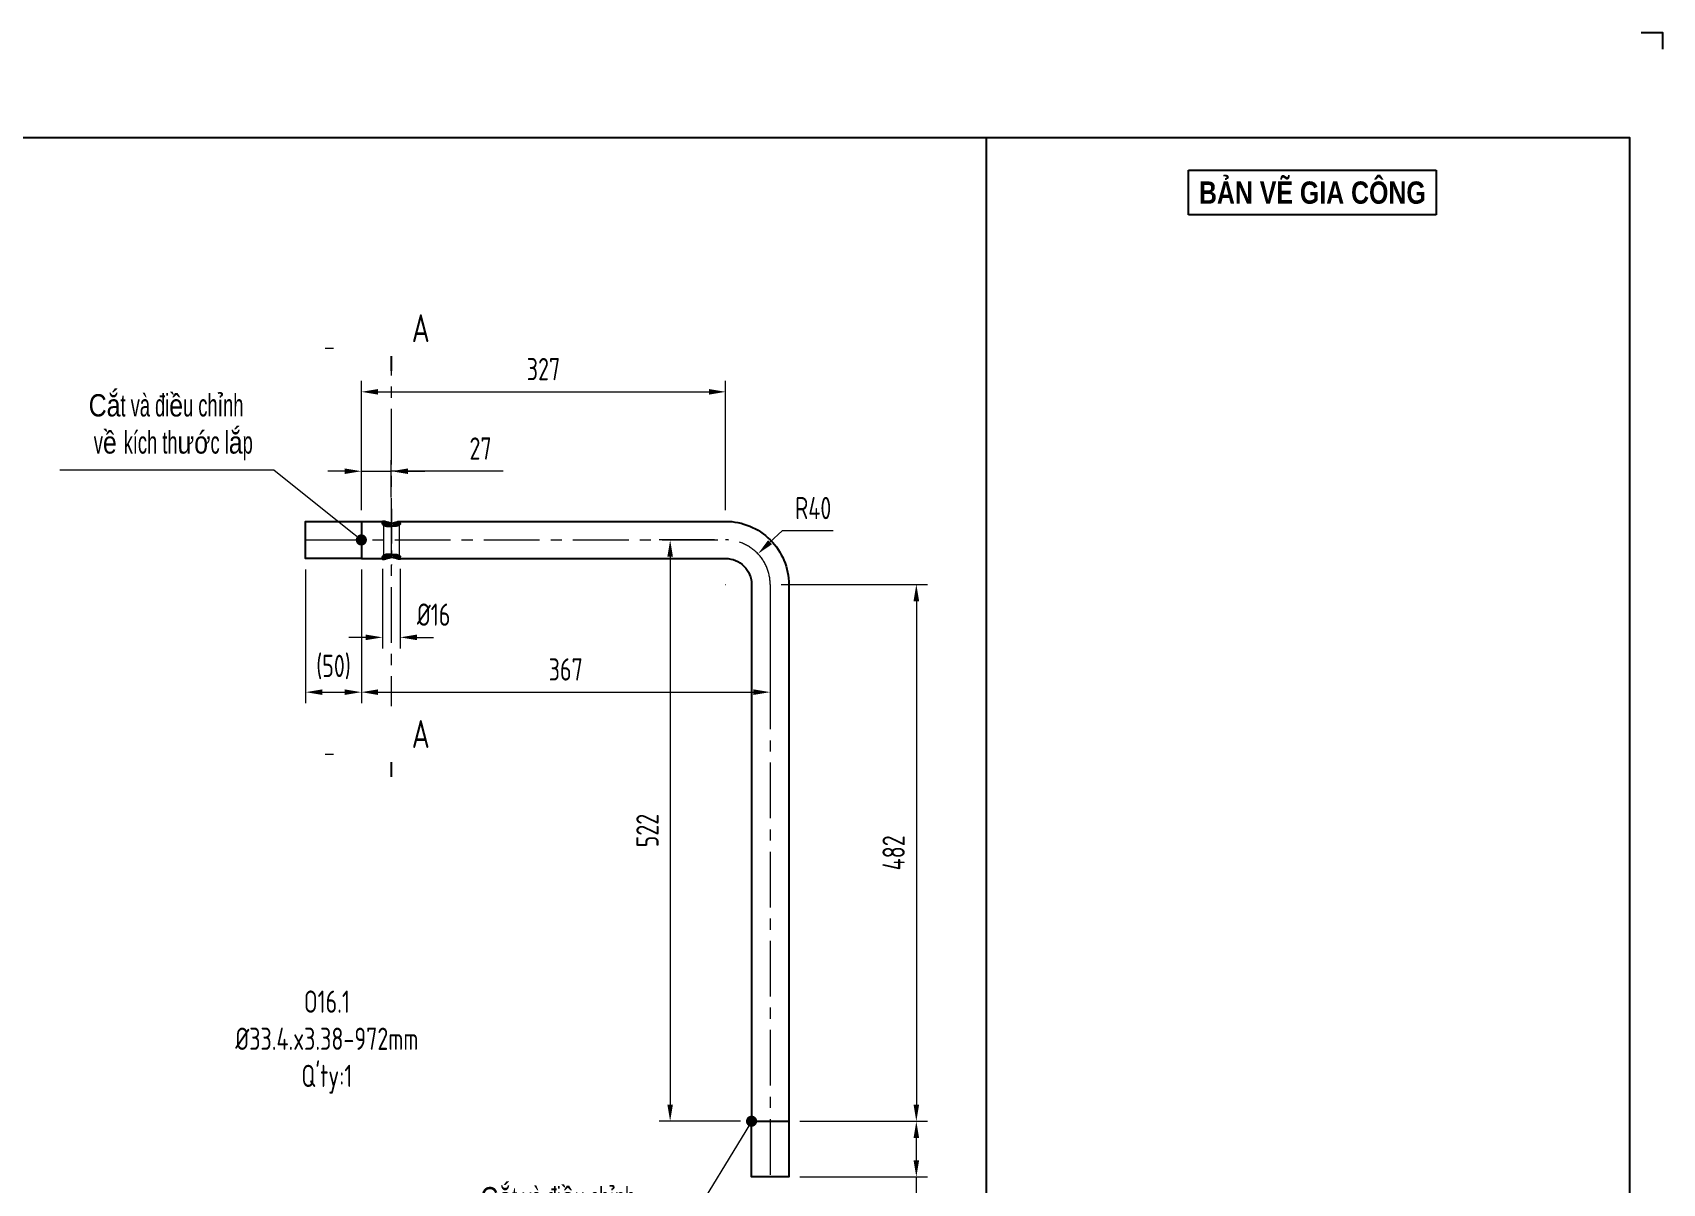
# Model space of a CAD drawing. Header units: millimetres. Extents: x -46397 to 283259, y -8690 to 23983.
# Drawn here: x 260822 to 262285, y -1694 to -661 of the extents above; entities that cross this region are included whole.
import ezdxf
from ezdxf import colors
from ezdxf.entities.mleader import LeaderData, LeaderLine
from ezdxf.math import Vec2, Vec3

# ---------------------------------------------------------------- set-up
doc = ezdxf.new("R2010")
doc.units = ezdxf.units.MM
doc.linetypes.add('CENTER', pattern=[2, 1.25, -0.25, 0.25, -0.25])
doc.linetypes.add('HIDDEN', pattern=[0.375, 0.25, -0.125])
doc.layers.get('Defpoints').update_dxf_attribs({"lineweight": 0})
for name, color, linetype, lineweight in [('0.01.ĐẬM', 3, 'Continuous', 25), ('CHUAN DUONG TAM', 1, 'CENTER', 0), ('Dtext', 255, 'Continuous', 20), ('DUONGDAM', 7, 'Continuous', 25), ('Long_AM_Hidden', 4, 'HIDDEN', 9), ('Long_AM_Visible', 30, 'Continuous', 25), ('Long_Centerline', 1, 'CENTER', 9)]:
    doc.layers.add(name, color=color, linetype=linetype, lineweight=lineweight)
doc.layers.add('DIM', color=8, linetype='Continuous')
doc.styles.add('Chu va so', font='arial.ttf')
doc.styles.add('GHI CHÚ 1', font='isocp_IV25.ttf', dxfattribs={"width": 0.8})
doc.styles.add('GHI CHÚ 2', font='arial.ttf', dxfattribs={"width": 0.8, "height": 1})
doc.styles.add('GHI CHÚ 3', font='isocp_IV25.ttf', dxfattribs={"width": 0.8})
doc.styles.get("Standard").update_dxf_attribs({"font": 'isocp.shx', "width": 0.8})
doc.styles.add('TCVN', font='arial.ttf')
doc.dimstyles.new('1-30SCALE', dxfattribs={"dimtxt": 75, "dimasz": 75, "dimexe": 37.5, "dimexo": 30, "dimgap": 30, "dimtad": 1, "dimtoh": 1, "dimdec": 0, "dimdsep": 46, "dimtxsty": 'GHI CHÚ 1', "dimcen": 0.09, "dimclrd": 256, "dimclre": 256, "dimclrt": 2, "dimadec": 0, "dimazin": 0, "dimtfac": 1, "dimtdec": 0, "dimtofl": 0, "dimtmove": 0, "dimatfit": 3, "dimfxl": 1, "dimlwd": 0, "dimlwe": 0, "dimarcsym": 0})
doc.dimstyles.new('1-30SCALE$4', dxfattribs={"dimtxt": 75, "dimasz": 75, "dimexe": 37.5, "dimexo": 30, "dimgap": 30, "dimtad": 1, "dimtoh": 1, "dimdec": 0, "dimdsep": 46, "dimtxsty": 'GHI CHÚ 1', "dimcen": 0.09, "dimclrd": 256, "dimclre": 256, "dimclrt": 2, "dimadec": 0, "dimazin": 0, "dimtfac": 1, "dimtdec": 0, "dimtofl": 0, "dimtmove": 0, "dimatfit": 3, "dimfxl": 1, "dimlwd": 0, "dimlwe": 0, "dimarcsym": 0})
doc.dimstyles.new('3.DÔN 30mm', dxfattribs={"dimtxt": 30, "dimasz": 10, "dimexe": 5, "dimexo": 5, "dimgap": 5, "dimtad": 1, "dimtoh": 1, "dimdec": 0, "dimtxsty": 'Standard', "dimcen": 20, "dimclrd": 42, "dimclre": 42, "dimclrt": 1, "dimadec": 0, "dimazin": 0, "dimtfac": 1, "dimtdec": 0, "dimtmove": 0, "dimatfit": 3, "dimfxl": 1, "dimlwd": 5, "dimlwe": 5, "dimarcsym": 1})

# ---------------------------------------------------------------- blocks, each defined once
blk = doc.blocks.new('*D1800')
at = {"layer": 'Defpoints', "color": 0, "transparency": 16777216}
for p in [(261144.4, -1054.5), (261144.4, -1088.2, -7.7), (261117.5, -1099.5, -7.7)]:
    blk.add_point(p, dxfattribs=at)
at = {"layer": 'DIM', "linetype": 'Continuous', "lineweight": 0, "transparency": 16777216}
for p, q in [((261117.5, -1089.5), (261117.5, -1044.5)), ((261144.4, -1078.2), (261144.4, -1044.5)), ((261102.5, -1054.5), (261087.5, -1054.5)), ((261117.5, -1054.5), (261144.4, -1054.5)), ((261244.8, -1054.5), (261144.4, -1054.5)), ((261159.4, -1054.5), (261174.4, -1054.5))]:
    blk.add_line(p, q, dxfattribs=at)
at = {"layer": 'DIM', "transparency": 16777216}
for points in [[(261102.5, -1052), (261102.5, -1057), (261117.5, -1054.5)], [(261159.4, -1052), (261159.4, -1057), (261144.4, -1054.5)]]:
    blk.add_solid(points, dxfattribs=at)
at = {"layer": 'DIM', "color": 2, "transparency": 16777216, "insert": (261224.5, -1034.1), "char_height": 20, "attachment_point": 5, "style": 'GHI CHÚ 1'}
blk.add_mtext('27', dxfattribs=at)
blk = doc.blocks.new('*D1799')
at = {"layer": 'Defpoints', "color": 0, "transparency": 16777216}
for p in [(261444.5, -983.2), (261117.5, -1099.5), (261444.5, -1099.5, -7.7)]:
    blk.add_point(p, dxfattribs=at)
at = {"layer": 'DIM', "linetype": 'Continuous', "lineweight": 0, "transparency": 16777216}
for p, q in [((261117.5, -1089.5), (261117.5, -973.2)), ((261444.5, -1089.5), (261444.5, -973.2)), ((261132.5, -983.2), (261429.5, -983.2))]:
    blk.add_line(p, q, dxfattribs=at)
at = {"layer": 'DIM', "transparency": 16777216}
for points in [[(261132.5, -980.7), (261132.5, -985.7), (261117.5, -983.2)], [(261429.5, -980.7), (261429.5, -985.7), (261444.5, -983.2)]]:
    blk.add_solid(points, dxfattribs=at)
at = {"layer": 'DIM', "color": 2, "transparency": 16777216, "insert": (261281, -962.8), "char_height": 20, "attachment_point": 5, "style": 'GHI CHÚ 1'}
blk.add_mtext('327', dxfattribs=at)
blk = doc.blocks.new('*D1797')
at = {"layer": 'Defpoints', "color": 0, "transparency": 16777216}
for p in [(261484.5, -1156.2, -7.7), (261501.2, -1638.2), (261615.7, -1638.2)]:
    blk.add_point(p, dxfattribs=at)
at = {"layer": 'DIM', "linetype": 'Continuous', "lineweight": 0, "transparency": 16777216}
for p, q in [((261494.5, -1156.2), (261625.7, -1156.2)), ((261615.7, -1171.2), (261615.7, -1623.2)), ((261511.2, -1638.2), (261625.7, -1638.2))]:
    blk.add_line(p, q, dxfattribs=at)
at = {"layer": 'DIM', "transparency": 16777216}
for points in [[(261613.2, -1171.2), (261618.2, -1171.2), (261615.7, -1156.2)], [(261613.2, -1623.2), (261618.2, -1623.2), (261615.7, -1638.2)]]:
    blk.add_solid(points, dxfattribs=at)
at = {"layer": 'DIM', "color": 2, "transparency": 16777216, "insert": (261595.3, -1397.2), "char_height": 20, "attachment_point": 5, "rotation": 90, "style": 'GHI CHÚ 1'}
blk.add_mtext('482', dxfattribs=at)
blk = doc.blocks.new('*D1796')
at = {"layer": 'Defpoints', "color": 0, "transparency": 16777216}
for p in [(261501.2, -1638.2, -7.7), (261615.7, -1638.2), (261501.2, -1688.2, -7.7)]:
    blk.add_point(p, dxfattribs=at)
at = {"layer": 'DIM', "linetype": 'Continuous', "lineweight": 0, "transparency": 16777216}
for p, q in [((261511.2, -1638.2), (261625.7, -1638.2)), ((261615.7, -1673.2), (261615.7, -1653.2)), ((261511.2, -1688.2), (261625.7, -1688.2)), ((261615.7, -1750.2), (261615.7, -1688.2)), ((261546.6, -1750.2), (261615.7, -1750.2))]:
    blk.add_line(p, q, dxfattribs=at)
at = {"layer": 'DIM', "transparency": 16777216}
for points in [[(261613.2, -1653.2), (261618.2, -1653.2), (261615.7, -1638.2)], [(261613.2, -1673.2), (261618.2, -1673.2), (261615.7, -1688.2)]]:
    blk.add_solid(points, dxfattribs=at)
at = {"layer": 'DIM', "color": 2, "transparency": 16777216, "insert": (261573.6, -1727.6), "char_height": 20, "attachment_point": 5, "style": 'GHI CHÚ 1'}
blk.add_mtext('(50)', dxfattribs=at)
blk = doc.blocks.new('*D1795')
at = {"layer": 'Defpoints', "color": 0, "transparency": 16777216}
for p in [(261444.5, -1116.2), (261394.7, -1638.2), (261467.8, -1638.2, -7.7)]:
    blk.add_point(p, dxfattribs=at)
at = {"layer": 'DIM', "linetype": 'Continuous', "lineweight": 0, "transparency": 16777216}
for p, q in [((261434.5, -1116.2), (261384.7, -1116.2)), ((261394.7, -1131.2), (261394.7, -1623.2)), ((261457.8, -1638.2), (261384.7, -1638.2))]:
    blk.add_line(p, q, dxfattribs=at)
at = {"layer": 'DIM', "transparency": 16777216}
for points in [[(261392.2, -1131.2), (261397.2, -1131.2), (261394.7, -1116.2)], [(261392.2, -1623.2), (261397.2, -1623.2), (261394.7, -1638.2)]]:
    blk.add_solid(points, dxfattribs=at)
at = {"layer": 'DIM', "color": 2, "transparency": 16777216, "insert": (261374.3, -1377.2), "char_height": 20, "attachment_point": 5, "rotation": 90, "style": 'GHI CHÚ 1'}
blk.add_mtext('522', dxfattribs=at)
blk = doc.blocks.new('*D1794')
at = {"layer": 'Defpoints', "color": 0, "transparency": 16777216}
for p in [(261117.5, -1132.9, -7.7), (261484.5, -1156.2), (261484.5, -1252.9)]:
    blk.add_point(p, dxfattribs=at)
at = {"layer": 'DIM', "linetype": 'Continuous', "lineweight": 0, "transparency": 16777216}
for p, q in [((261117.5, -1142.9), (261117.5, -1262.9)), ((261484.5, -1166.2), (261484.5, -1262.9)), ((261132.5, -1252.9), (261469.5, -1252.9))]:
    blk.add_line(p, q, dxfattribs=at)
at = {"layer": 'DIM', "transparency": 16777216}
for points in [[(261132.5, -1250.4), (261132.5, -1255.4), (261117.5, -1252.9)], [(261469.5, -1250.4), (261469.5, -1255.4), (261484.5, -1252.9)]]:
    blk.add_solid(points, dxfattribs=at)
at = {"layer": 'DIM', "color": 2, "transparency": 16777216, "insert": (261301, -1232.5), "char_height": 20, "attachment_point": 5, "style": 'GHI CHÚ 1'}
blk.add_mtext('367', dxfattribs=at)
blk = doc.blocks.new('*D1793')
at = {"layer": 'Defpoints', "color": 0, "transparency": 16777216}
for p in [(261067.5, -1132.9, -7.7), (261117.5, -1132.9), (261117.5, -1252.9)]:
    blk.add_point(p, dxfattribs=at)
at = {"layer": 'DIM', "linetype": 'Continuous', "lineweight": 0, "transparency": 16777216}
for p, q in [((261067.5, -1142.9), (261067.5, -1262.9)), ((261117.5, -1142.9), (261117.5, -1262.9)), ((261082.5, -1252.9), (261102.5, -1252.9))]:
    blk.add_line(p, q, dxfattribs=at)
at = {"layer": 'DIM', "transparency": 16777216}
for points in [[(261082.5, -1250.4), (261082.5, -1255.4), (261067.5, -1252.9)], [(261102.5, -1250.4), (261102.5, -1255.4), (261117.5, -1252.9)]]:
    blk.add_solid(points, dxfattribs=at)
at = {"layer": 'DIM', "color": 2, "transparency": 16777216, "insert": (261092.5, -1230.3), "char_height": 20, "attachment_point": 5, "style": 'GHI CHÚ 1'}
blk.add_mtext('(50)', dxfattribs=at)
blk = doc.blocks.new('*D1788')
at = {"layer": 'Defpoints', "color": 0, "transparency": 16777216}
for p in [(261473.5, -1128.7, -7.7), (261444.5, -1156.2, -7.7)]:
    blk.add_point(p, dxfattribs=at)
at = {"layer": 'DIM', "linetype": 'Continuous', "lineweight": 0, "transparency": 16777216}
for p, q in [((261495.2, -1108), (261484.3, -1118.3)), ((261541.1, -1108), (261495.2, -1108))]:
    blk.add_line(p, q, dxfattribs=at)
at = {"layer": 'DIM', "lineweight": 0, "transparency": 16777216}
for p, q in [((261444.4, -1156.2), (261444.6, -1156.2)), ((261444.5, -1156.3), (261444.5, -1156.1))]:
    blk.add_line(p, q, dxfattribs=at)
at = {"layer": 'DIM', "transparency": 16777216}
blk.add_solid([(261482.6, -1116.5), (261486.1, -1120.1), (261473.5, -1128.7)], dxfattribs=at)
at = {"layer": 'DIM', "color": 2, "transparency": 16777216, "insert": (261523.1, -1087.6), "char_height": 20, "attachment_point": 5, "style": 'GHI CHÚ 1'}
blk.add_mtext('R40', dxfattribs=at)
blk = doc.blocks.new('_Dot')
at = {"color": 0, "linetype": 'ByBlock', "lineweight": -2}
blk.add_line((-0.5, 0), (-1, 0), dxfattribs=at)
at = {"color": 0, "linetype": 'ByBlock', "const_width": 0.5}
blk.add_lwpolyline([(-0.25, 0, 1), (0.25, 0, 1)], format="xyb", close=True, dxfattribs=at)
blk = doc.blocks.new('*D1789')
at = {"layer": 'Defpoints', "color": 0, "transparency": 16777216}
for p in [(261136.4, -1132.3, -7.7), (261152.4, -1132.3, -7.7), (261152.4, -1203.7)]:
    blk.add_point(p, dxfattribs=at)
at = {"layer": 'DIM', "linetype": 'Continuous', "lineweight": 0, "transparency": 16777216}
for p, q in [((261136.4, -1142.3), (261136.4, -1213.7)), ((261152.4, -1142.3), (261152.4, -1213.7)), ((261121.4, -1203.7), (261106.4, -1203.7)), ((261167.4, -1203.7), (261182.4, -1203.7))]:
    blk.add_line(p, q, dxfattribs=at)
at = {"layer": 'DIM', "transparency": 16777216}
for points in [[(261121.4, -1201.2), (261121.4, -1206.2), (261136.4, -1203.7)], [(261167.4, -1201.2), (261167.4, -1206.2), (261152.4, -1203.7)]]:
    blk.add_solid(points, dxfattribs=at)
at = {"layer": 'DIM', "color": 2, "transparency": 16777216, "insert": (261182.4, -1183.3), "char_height": 20, "attachment_point": 5, "style": 'GHI CHÚ 1'}
blk.add_mtext('%%C16', dxfattribs=at)
blk = doc.blocks.new('*U1839')
at = {"lineweight": 25, "elevation": -0.1}
blk.add_lwpolyline([(2617.6, 1811.5), (2638.6, 1811.5), (2638.6, 1795.3)], dxfattribs=at)
at = {"lineweight": 25}
for points in [[(0, 0), (2606.5, 0), (2606.5, 1707.4), (0, 1707.4)], [(0, 0), (1970.8, 0), (1970.8, 1707.4), (0, 1707.4)]]:
    blk.add_lwpolyline(points, close=True, dxfattribs=at)
at = {"layer": 'Dtext', "ltscale": 0.1}
for tag, p, height, style in [('REV_3', (1987.6, 641.3), 11.4, 'TCVN'), ('FOR_APPROVAL3', (2101.1, 640.5, -0.1), 13.6, 'TCVN'), ('REV_2', (1987.6, 598.9), 11.4, 'TCVN'), ('FOR_APPROVAL2', (2101.1, 598.1, -0.1), 13.6, 'TCVN'), ('REV_1', (1987.6, 556.5), 11.4, 'TCVN'), ('FOR_APPROVAL1', (2101.1, 555.7, -0.1), 13.6, 'TCVN'), ('REV_0', (1987.6, 514.2), 11.4, 'TCVN'), ('NGUOI_VE', (2222.1, 513.6, -0.1), 13.6, 'TCVN'), ('NGUOI_KIEM_2', (2342.5, 513.6, -0.1), 13.6, 'TCVN'), ('NGUOI_DUYET', (2487.9, 513.6, -0.1), 13.6, 'TCVN'), ('1.1_A4', (2495.2, 25.9, -0.1), 13.6, 'Chu va so'), ('A4_A4', (2540.5, 25.9, -0.1), 13.6, 'Chu va so'), ('REV.', (2577.8, 25.9, -0.1), 13.6, 'Chu va so')]:
    blk.add_attdef(tag, p, '', height=height, dxfattribs=dict(at, style=style))
for tag, p, height, style, width in [('NGAY_REV03', (2016.4, 640.5, -0.1), 11.8, 'TCVN', 0.95), ('NGAY_REV02', (2016.4, 598.1, -0.1), 11.8, 'TCVN', 0.95), ('NGAY_REV01', (2016.4, 555.7, -0.1), 11.8, 'TCVN', 0.95), ('NGAY_REV0', (2016.4, 513.4, -0.1), 11.8, 'TCVN', 0.95), ('DWD.NO', (2015.3, 11.1, -0.1), 18.2, 'Chu va so', 0.85)]:
    blk.add_attdef(tag, p, '', height=height, dxfattribs=dict(at, style=style, width=width))
at = {"layer": 'Dtext', "lineweight": 25, "ltscale": 0.1, "style": 'Chu va so'}
for tag, p, height in [('PROJECT_CODE', (2146.6, 213.4), 27.2), ('TITLE1', (2028.6, 162.8, -0.1), 18.2), ('TITLE2', (2028.6, 120.1, -0.1), 18.2), ('TITLE3', (2028.6, 77.7, -0.1), 18.2)]:
    blk.add_attdef(tag, p, '', height=height, dxfattribs=at)

msp = doc.modelspace()

# ---------------------------------------------------------------- linework, layer by layer
at = {"layer": '0.01.ĐẬM'}
for p, q in [((261144.44, -964.46, -7.71), (261144.44, -924.13, -7.71)), ((261144.44, -1328.9, -7.71), (261144.44, -1288.57, -7.71))]:
    msp.add_line(p, q, dxfattribs=at)
at = {"layer": 'CHUAN DUONG TAM', "ltscale": 25}
msp.add_line((261144.44, -1088.19, -7.71), (261144.44, -1138.76, -7.71), dxfattribs=at)
at = {"layer": 'DUONGDAM', "ltscale": 20, "elevation": -7.71}
for points in [[(261117.48, -1099.51), (261117.48, -1132.91)], [(261467.78, -1638.21), (261501.18, -1638.21)]]:
    msp.add_lwpolyline(points, dxfattribs=at)
at = {"layer": 'Long_AM_Hidden', "ltscale": 2, "extrusion": (0, 1, 0)}
for p, q in [((261137.47, -1099.56, -7.71), (261137.47, -1133.46, -7.71)), ((261151.47, -1100.61, -7.71), (261151.47, -1132.42, -7.71))]:
    msp.add_line(p, q, dxfattribs=at)
at = {"layer": 'Long_AM_Visible', "extrusion": (0, 1, 0)}
for p, q in [((261136.44, -1101.76, -7.71), (261136.44, -1099.73, -7.71)), ((261152.44, -1101.76, -7.71), (261152.44, -1099.73, -7.71)), ((261136.44, -1133.29, -7.71), (261136.44, -1131.26, -7.71)), ((261152.44, -1133.29, -7.71), (261152.44, -1131.26, -7.71))]:
    msp.add_line(p, q, dxfattribs=at)
at = {"layer": 'Long_AM_Visible'}
msp.add_line((261144.44, -1101.27, -7.71), (261144.44, -1101.27, -7.71), dxfattribs=at)
msp.add_line((261144.44, -1101.27, -7.71), (261144.44, -1101.27, -7.71), dxfattribs=at)
at = {"layer": 'Long_AM_Visible', "elevation": -7.71}
for points in [[(261117.48, -1099.51), (261117.48, -1132.91), (261067.48, -1132.91), (261067.48, -1099.51)], [(261467.78, -1638.21), (261501.18, -1638.21), (261501.18, -1688.21), (261467.78, -1688.21)]]:
    msp.add_lwpolyline(points, close=True, dxfattribs=at)
for points in [[(261117.48, -1099.51), (261136.96, -1099.51)], [(261117.48, -1132.91), (261136.44, -1132.91)]]:
    msp.add_lwpolyline(points, dxfattribs=at)
for points in [[(261152, -1099.51), (261444.48, -1099.51, -0.4142136), (261501.18, -1156.21), (261501.18, -1638.21)], [(261152.44, -1132.91), (261444.48, -1132.91, -0.4142136), (261467.78, -1156.21), (261467.78, -1638.21)]]:
    msp.add_lwpolyline(points, format="xyb", dxfattribs=at)
at = {"layer": 'Long_AM_Visible'}
for points, knots in [([(261136.93, -1099.51, -7.71), (261136.75, -1099.51, -7.71), (261136.62, -1099.54, -7.71), (261136.46, -1099.63, -7.71), (261136.43, -1099.7, -7.71), (261136.48, -1099.89, -7.71), (261136.56, -1099.99, -7.71), (261136.81, -1100.23, -7.71), (261136.98, -1100.36, -7.71), (261137.4, -1100.61, -7.71), (261137.66, -1100.74, -7.71), (261138.28, -1100.98, -7.71), (261138.63, -1101.1, -7.71), (261139.41, -1101.3, -7.71), (261139.84, -1101.38, -7.71), (261140.75, -1101.49, -7.71), (261141.23, -1101.51, -7.71), (261141.71, -1101.51, -7.71)], [36.8059238, 36.8059238, 36.8059238, 36.8059238, 38.3378519, 38.3378519, 39.8698372, 39.8698372, 41.4018225, 41.4018225, 42.9338077, 42.9338077, 44.4689741, 44.4689741, 46.0041404, 46.0041404, 47.5393067, 47.5393067, 49.074473, 49.074473, 49.074473, 49.074473]), ([(261141.71, -1103.82, -7.71), (261141.22, -1103.82, -7.71), (261140.75, -1103.79, -7.71), (261139.84, -1103.66, -7.71), (261139.41, -1103.57, -7.71), (261138.63, -1103.34, -7.71), (261138.27, -1103.2, -7.71), (261137.66, -1102.91, -7.71), (261137.4, -1102.76, -7.71), (261136.99, -1102.48, -7.71), (261136.81, -1102.33, -7.71), (261136.56, -1102.06, -7.71), (261136.48, -1101.94, -7.71), (261136.43, -1101.73, -7.71), (261136.46, -1101.65, -7.71), (261136.62, -1101.54, -7.71), (261136.75, -1101.51, -7.71), (261137.1, -1101.51, -7.71), (261137.33, -1101.54, -7.71), (261137.88, -1101.65, -7.71), (261138.21, -1101.73, -7.71), (261138.93, -1101.94, -7.71), (261139.33, -1102.06, -7.71), (261140.17, -1102.33, -7.71), (261140.62, -1102.48, -7.71), (261141.51, -1102.76, -7.71), (261142, -1102.91, -7.71), (261143.01, -1103.2, -7.71), (261143.53, -1103.34, -7.71), (261144.6, -1103.57, -7.71), (261145.13, -1103.66, -7.71), (261146.18, -1103.79, -7.71), (261146.7, -1103.82, -7.71), (261147.66, -1103.82, -7.71), (261148.14, -1103.79, -7.71), (261149.05, -1103.66, -7.71), (261149.48, -1103.57, -7.71), (261150.26, -1103.34, -7.71), (261150.62, -1103.2, -7.71), (261151.23, -1102.91, -7.71), (261151.49, -1102.76, -7.71), (261151.9, -1102.48, -7.71), (261152.08, -1102.33, -7.71), (261152.33, -1102.06, -7.71), (261152.41, -1101.94, -7.71), (261152.46, -1101.73, -7.71), (261152.43, -1101.65, -7.71), (261152.27, -1101.54, -7.71), (261152.14, -1101.51, -7.71), (261151.79, -1101.51, -7.71), (261151.56, -1101.54, -7.71), (261151.01, -1101.65, -7.71), (261150.68, -1101.73, -7.71), (261149.96, -1101.94, -7.71), (261149.56, -1102.06, -7.71), (261148.72, -1102.33, -7.71), (261148.27, -1102.48, -7.71), (261147.38, -1102.76, -7.71), (261146.89, -1102.91, -7.71), (261145.88, -1103.2, -7.71), (261145.36, -1103.34, -7.71), (261144.29, -1103.57, -7.71), (261143.76, -1103.66, -7.71), (261142.71, -1103.79, -7.71), (261142.19, -1103.82, -7.71), (261141.71, -1103.82, -7.71)], [0, 0, 0, 0, 1.5454081, 1.5454081, 3.0908162, 3.0908162, 4.6362244, 4.6362244, 6.1816325, 6.1816325, 7.7213634, 7.7213634, 9.2610943, 9.2610943, 10.8008253, 10.8008253, 12.3405562, 12.3405562, 13.8802871, 13.8802871, 15.4200181, 15.4200181, 16.959749, 16.959749, 18.4994799, 18.4994799, 20.044888, 20.044888, 21.5902961, 21.5902961, 23.1357043, 23.1357043, 24.6811124, 24.6811124, 26.2265226, 26.2265226, 27.7719328, 27.7719328, 29.317343, 29.317343, 30.8627532, 30.8627532, 32.4024889, 32.4024889, 33.9422245, 33.9422245, 35.4819602, 35.4819602, 37.0216959, 37.0216959, 38.5614316, 38.5614316, 40.1011672, 40.1011672, 41.6409029, 41.6409029, 43.1806386, 43.1806386, 44.7260488, 44.7260488, 46.271459, 46.271459, 47.8168692, 47.8168692, 49.3622794, 49.3622794, 49.3622794, 49.3622794]), ([(261151.47, -1099.55, -7.71), (261151.66, -1099.53, -7.71), (261151.83, -1099.51, -7.71), (261152.14, -1099.51, -7.71), (261152.27, -1099.54, -7.71), (261152.43, -1099.63, -7.71), (261152.46, -1099.7, -7.71), (261152.41, -1099.89, -7.71), (261152.33, -1099.99, -7.71), (261152.08, -1100.23, -7.71), (261151.9, -1100.36, -7.71), (261151.49, -1100.61, -7.71), (261151.23, -1100.74, -7.71), (261150.61, -1100.98, -7.71), (261150.26, -1101.1, -7.71), (261149.48, -1101.3, -7.71), (261149.05, -1101.38, -7.71), (261148.14, -1101.49, -7.71), (261147.66, -1101.51, -7.71), (261146.7, -1101.51, -7.71), (261146.19, -1101.49, -7.71), (261145.14, -1101.38, -7.71), (261144.6, -1101.3, -7.71), (261143.54, -1101.1, -7.71), (261143.01, -1100.98, -7.71), (261142, -1100.74, -7.71), (261141.51, -1100.61, -7.71), (261140.61, -1100.36, -7.71), (261140.17, -1100.23, -7.71), (261139.32, -1099.99, -7.71), (261138.92, -1099.89, -7.71), (261138.2, -1099.7, -7.71), (261137.88, -1099.63, -7.71), (261137.33, -1099.54, -7.71), (261137.1, -1099.51, -7.71), (261136.93, -1099.51, -7.71), (261136.93, -1099.51, -7.71), (261136.93, -1099.51, -7.71)], [11.0954506, 11.0954506, 11.0954506, 11.0954506, 12.2686301, 12.2686301, 13.8006195, 13.8006195, 15.3326089, 15.3326089, 16.8645983, 16.8645983, 18.3965877, 18.3965877, 19.9317558, 19.9317558, 21.466924, 21.466924, 23.0020921, 23.0020921, 24.5372602, 24.5372602, 26.0724265, 26.0724265, 27.6075928, 27.6075928, 29.1427592, 29.1427592, 30.6779255, 30.6779255, 32.2099108, 32.2099108, 33.741896, 33.741896, 35.2738813, 35.2738813, 36.8058666, 36.8058666, 36.8059238, 36.8059238, 36.8059238, 36.8059238]), ([(261141.71, -1101.51, -7.71), (261142.19, -1101.51, -7.71), (261142.7, -1101.49, -7.71), (261143.75, -1101.38, -7.71), (261144.29, -1101.3, -7.71), (261145.35, -1101.1, -7.71), (261145.88, -1100.98, -7.71), (261146.89, -1100.74, -7.71), (261147.38, -1100.61, -7.71), (261148.27, -1100.36, -7.71), (261148.72, -1100.23, -7.71), (261149.57, -1099.99, -7.71), (261149.97, -1099.89, -7.71), (261150.69, -1099.7, -7.71), (261151.01, -1099.63, -7.71), (261151.35, -1099.57, -7.71), (261151.41, -1099.56, -7.71), (261151.47, -1099.55, -7.71)], [0, 0, 0, 0, 1.5351681, 1.5351681, 3.0703362, 3.0703362, 4.6055043, 4.6055043, 6.1406724, 6.1406724, 7.6726619, 7.6726619, 9.2046513, 9.2046513, 10.7366407, 10.7366407, 11.0954506, 11.0954506, 11.0954506, 11.0954506]), ([(261141.71, -1129.2, -7.71), (261142.19, -1129.2, -7.71), (261142.71, -1129.23, -7.71), (261143.76, -1129.36, -7.71), (261144.29, -1129.46, -7.71), (261145.36, -1129.69, -7.71), (261145.88, -1129.83, -7.71), (261146.89, -1130.11, -7.71), (261147.38, -1130.26, -7.71), (261148.27, -1130.55, -7.71), (261148.72, -1130.69, -7.71), (261149.56, -1130.96, -7.71), (261149.96, -1131.09, -7.71), (261150.68, -1131.29, -7.71), (261151.01, -1131.38, -7.71), (261151.56, -1131.49, -7.71), (261151.79, -1131.51, -7.71), (261152.14, -1131.51, -7.71), (261152.27, -1131.49, -7.71), (261152.43, -1131.38, -7.71), (261152.46, -1131.29, -7.71), (261152.41, -1131.09, -7.71), (261152.33, -1130.96, -7.71), (261152.08, -1130.69, -7.71), (261151.9, -1130.55, -7.71), (261151.49, -1130.26, -7.71), (261151.23, -1130.11, -7.71), (261150.62, -1129.83, -7.71), (261150.26, -1129.69, -7.71), (261149.48, -1129.46, -7.71), (261149.05, -1129.36, -7.71), (261148.14, -1129.23, -7.71), (261147.66, -1129.2, -7.71), (261146.7, -1129.2, -7.71), (261146.18, -1129.23, -7.71), (261145.13, -1129.36, -7.71), (261144.6, -1129.46, -7.71), (261143.53, -1129.69, -7.71), (261143.01, -1129.83, -7.71), (261142, -1130.11, -7.71), (261141.51, -1130.26, -7.71), (261140.62, -1130.55, -7.71), (261140.17, -1130.69, -7.71), (261139.33, -1130.96, -7.71), (261138.93, -1131.09, -7.71), (261138.21, -1131.29, -7.71), (261137.88, -1131.38, -7.71), (261137.33, -1131.49, -7.71), (261137.1, -1131.51, -7.71), (261136.75, -1131.51, -7.71), (261136.62, -1131.49, -7.71), (261136.46, -1131.38, -7.71), (261136.43, -1131.29, -7.71), (261136.48, -1131.09, -7.71), (261136.56, -1130.96, -7.71), (261136.81, -1130.69, -7.71), (261136.99, -1130.55, -7.71), (261137.4, -1130.26, -7.71), (261137.66, -1130.11, -7.71), (261138.27, -1129.83, -7.71), (261138.63, -1129.69, -7.71), (261139.41, -1129.46, -7.71), (261139.84, -1129.36, -7.71), (261140.75, -1129.23, -7.71), (261141.22, -1129.2, -7.71), (261141.71, -1129.2, -7.71)], [0, 0, 0, 0, 1.545406, 1.545406, 3.0908119, 3.0908119, 4.6362179, 4.6362179, 6.1816238, 6.1816238, 7.7213569, 7.7213569, 9.26109, 9.26109, 10.8008231, 10.8008231, 12.3405562, 12.3405562, 13.8802892, 13.8802892, 15.4200223, 15.4200223, 16.9597554, 16.9597554, 18.4994885, 18.4994885, 20.0448945, 20.0448945, 21.5903004, 21.5903004, 23.1357064, 23.1357064, 24.6811123, 24.6811123, 26.2265247, 26.2265247, 27.7719371, 27.7719371, 29.3173494, 29.3173494, 30.8627618, 30.8627618, 32.4024953, 32.4024953, 33.9422288, 33.9422288, 35.4819623, 35.4819623, 37.0216959, 37.0216959, 38.5614294, 38.5614294, 40.1011629, 40.1011629, 41.6408964, 41.6408964, 43.18063, 43.18063, 44.7260423, 44.7260423, 46.2714547, 46.2714547, 47.816867, 47.816867, 49.3622794, 49.3622794, 49.3622794, 49.3622794]), ([(261141.71, -1131.51, -7.71), (261141.23, -1131.51, -7.71), (261140.75, -1131.54, -7.71), (261139.84, -1131.65, -7.71), (261139.41, -1131.73, -7.71), (261138.63, -1131.93, -7.71), (261138.28, -1132.04, -7.71), (261137.66, -1132.29, -7.71), (261137.4, -1132.42, -7.71), (261136.98, -1132.67, -7.71), (261136.81, -1132.79, -7.71), (261136.56, -1133.03, -7.71), (261136.48, -1133.14, -7.71), (261136.43, -1133.32, -7.71), (261136.46, -1133.39, -7.71), (261136.62, -1133.49, -7.71), (261136.75, -1133.51, -7.71), (261136.93, -1133.51, -7.71), (261136.93, -1133.51, -7.71), (261136.93, -1133.51, -7.71)], [0, 0, 0, 0, 1.53517, 1.53517, 3.0703399, 3.0703399, 4.6055099, 4.6055099, 6.1406799, 6.1406799, 7.6726674, 7.6726674, 9.204655, 9.204655, 10.7366425, 10.7366425, 12.2686301, 12.2686301, 12.2686873, 12.2686873, 12.2686873, 12.2686873]), ([(261136.93, -1133.51, -7.71), (261137.1, -1133.51, -7.71), (261137.33, -1133.49, -7.71), (261137.88, -1133.39, -7.71), (261138.2, -1133.32, -7.71), (261138.92, -1133.14, -7.71), (261139.32, -1133.03, -7.71), (261140.17, -1132.79, -7.71), (261140.61, -1132.67, -7.71), (261141.51, -1132.42, -7.71), (261142, -1132.29, -7.71), (261143.01, -1132.04, -7.71), (261143.54, -1131.93, -7.71), (261144.6, -1131.73, -7.71), (261145.14, -1131.65, -7.71), (261146.19, -1131.54, -7.71), (261146.7, -1131.51, -7.71), (261147.66, -1131.51, -7.71), (261148.14, -1131.54, -7.71), (261149.05, -1131.65, -7.71), (261149.48, -1131.73, -7.71), (261150.26, -1131.93, -7.71), (261150.61, -1132.04, -7.71), (261151.23, -1132.29, -7.71), (261151.49, -1132.42, -7.71), (261151.9, -1132.67, -7.71), (261152.08, -1132.79, -7.71), (261152.33, -1133.03, -7.71), (261152.41, -1133.14, -7.71), (261152.46, -1133.32, -7.71), (261152.43, -1133.39, -7.71), (261152.27, -1133.49, -7.71), (261152.14, -1133.51, -7.71), (261151.83, -1133.51, -7.71), (261151.66, -1133.5, -7.71), (261151.47, -1133.47, -7.71)], [12.2686873, 12.2686873, 12.2686873, 12.2686873, 13.8006177, 13.8006177, 15.3326052, 15.3326052, 16.8645928, 16.8645928, 18.3965803, 18.3965803, 19.9317503, 19.9317503, 21.4669203, 21.4669203, 23.0020902, 23.0020902, 24.5372602, 24.5372602, 26.0724247, 26.0724247, 27.6075891, 27.6075891, 29.1427536, 29.1427536, 30.6779181, 30.6779181, 32.2099052, 32.2099052, 33.7418923, 33.7418923, 35.2738795, 35.2738795, 36.8058666, 36.8058666, 37.9790457, 37.9790457, 37.9790457, 37.9790457]), ([(261151.47, -1133.47, -7.71), (261151.41, -1133.46, -7.71), (261151.35, -1133.45, -7.71), (261151.01, -1133.39, -7.71), (261150.69, -1133.32, -7.71), (261149.97, -1133.14, -7.71), (261149.57, -1133.03, -7.71), (261148.72, -1132.79, -7.71), (261148.27, -1132.67, -7.71), (261147.38, -1132.42, -7.71), (261146.89, -1132.29, -7.71), (261145.88, -1132.04, -7.71), (261145.35, -1131.93, -7.71), (261144.29, -1131.73, -7.71), (261143.75, -1131.65, -7.71), (261142.7, -1131.54, -7.71), (261142.19, -1131.51, -7.71), (261141.71, -1131.51, -7.71)], [37.9790457, 37.9790457, 37.9790457, 37.9790457, 38.3378538, 38.3378538, 39.8698409, 39.8698409, 41.401828, 41.401828, 42.9338152, 42.9338152, 44.4689796, 44.4689796, 46.0041441, 46.0041441, 47.5393086, 47.5393086, 49.074473, 49.074473, 49.074473, 49.074473])]:
    msp.add_open_spline(points, degree=3, knots=knots, dxfattribs=at)
at = {"layer": 'Long_Centerline', "ltscale": 40}
msp.add_line((261144.44, -1288.57, -7.71), (261144.44, -964.46, -7.71), dxfattribs=at)
at = {"layer": 'Long_Centerline', "ltscale": 40, "elevation": -7.71}
msp.add_lwpolyline([(261067.48, -1116.21), (261444.48, -1116.21, -0.4142136), (261484.48, -1156.21), (261484.48, -1688.21)], format="xyb", dxfattribs=at)

# ---------------------------------------------------------------- texts
at = {"color": 3, "insert": (260938.84, -1520.81), "char_height": 20, "attachment_point": 1}
msp.add_mtext_dynamic_manual_height_columns("\\pxqc;O16.1\\P%%C33.4.x3.38-972mm\\PQ'ty:1", width=295.4183, gutter_width=322.31, heights=[0], dxfattribs=at)

# ---------------------------------------------------------------- dimensions: what is measured, and where the dimension line sits
at = {"layer": 'DIM'}
for base, p1, p2, picture, middle in [((261444.48, -983.24), (261117.48, -1099.51), (261444.48, -1099.51, -7.71), '*D1799', (261280.98, -962.84)), ((261484.48, -1252.88), (261117.48, -1132.91, -7.71), (261484.48, -1156.21), '*D1794', (261300.98, -1232.45))]:
    dim = msp.add_linear_dim(base=base, p1=p1, p2=p2, dimstyle='1-30SCALE', override={"dimtxt": 20, "dimasz": 15, "dimexe": 10, "dimexo": 10, "dimgap": 10, "dimtmove": 1}, dxfattribs=at)
    dim.commit()
    dim.dimension.update_dxf_attribs({"geometry": picture, "text_midpoint": middle})
dim = msp.add_linear_dim(base=(261144.44, -1054.51), p1=(261117.48, -1099.51, -7.71), p2=(261144.44, -1088.19, -7.71), dimstyle='1-30SCALE', override={"dimtxt": 20, "dimasz": 15, "dimexe": 10, "dimexo": 10, "dimgap": 10, "dimtmove": 1}, dxfattribs=at)
dim.commit()
dim.dimension.update_dxf_attribs({"geometry": '*D1800', "text_midpoint": (261224.48, -1054.51), "dimtype": 160})
dim = msp.add_radius_dim(center=(261444.48, -1156.21, -7.71), mpoint=(261473.47, -1128.66, -7.71), dimstyle='1-30SCALE$4', override={"dimtxt": 20, "dimasz": 15, "dimexe": 10, "dimexo": 10, "dimgap": 10, "dimtmove": 1}, dxfattribs=at)
dim.commit()
dim.dimension.update_dxf_attribs({"geometry": '*D1788', "text_midpoint": (261523.14, -1087.6)})
for base, p1, p2, override, picture, middle in [((261394.67, -1638.21), (261444.48, -1116.21), (261467.78, -1638.21, -7.71), {"dimtxt": 20, "dimasz": 15, "dimexe": 10, "dimexo": 10, "dimgap": 10, "dimlfac": 1, "dimtmove": 1}, '*D1795', (261374.28, -1377.21)), ((261615.68, -1638.21), (261484.48, -1156.21, -7.71), (261501.18, -1638.21), {"dimtxt": 20, "dimasz": 15, "dimexe": 10, "dimexo": 10, "dimgap": 10, "dimtmove": 1}, '*D1797', (261595.28, -1397.21))]:
    dim = msp.add_linear_dim(base=base, p1=p1, p2=p2, angle=90, dimstyle='1-30SCALE', override=override, dxfattribs=at)
    dim.commit()
    dim.dimension.update_dxf_attribs({"geometry": picture, "text_midpoint": middle})
for base, p1, p2, text, picture, middle in [((261117.48, -1252.88), (261067.48, -1132.91, -7.71), (261117.48, -1132.91), '(<>)', '*D1793', (261092.48, -1252.88)), ((261152.44, -1203.7), (261136.44, -1132.28, -7.71), (261152.44, -1132.28, -7.71), '%%C<>', '*D1789', (261182.44, -1203.7))]:
    dim = msp.add_linear_dim(base=base, p1=p1, p2=p2, text=text, dimstyle='1-30SCALE', override={"dimtxt": 20, "dimasz": 15, "dimexe": 10, "dimexo": 10, "dimgap": 10, "dimtmove": 1}, dxfattribs=at)
    dim.commit()
    dim.dimension.update_dxf_attribs({"geometry": picture, "text_midpoint": middle, "dimtype": 160})
dim = msp.add_linear_dim(base=(261615.68, -1638.21), p1=(261501.18, -1688.21, -7.71), p2=(261501.18, -1638.21, -7.71), angle=90, text='(<>)', dimstyle='1-30SCALE', override={"dimtxt": 20, "dimasz": 15, "dimexe": 10, "dimexo": 10, "dimgap": 10, "dimpost": '', "dimtmove": 1}, dxfattribs=at)
dim.commit()
dim.dimension.update_dxf_attribs({"geometry": '*D1796', "text_midpoint": (261615.68, -1750.19), "dimtype": 160})

# ---------------------------------------------------------------- leaders
at = {"layer": '0.01.ĐẬM'}
for points in [[(261143.85, -944.44, -7.71), (261085.04, -944.44, -7.71)], [(261143.85, -1308.87, -7.71), (261085.04, -1308.87, -7.71)]]:
    msp.add_leader(points, dimstyle='3.DÔN 30mm', override={"dimasz": 25, "dimtad": 0}, dxfattribs=at)
at = {"layer": 'Long_AM_Visible'}
ml = msp.add_multileader_mtext('Standard', dxfattribs=at)
ml.set_content('{\\C1;C\\fArial|b0|i0|c0|p34;ắ\\fSwis721 LtCn BT|b0|i0|c0|p34;t và đi\\fArial|b0|i0|c0|p34;ề\\fSwis721 LtCn BT|b0|i0|c0|p34;u ch\\fArial|b0|i0|c0|p34;ỉ\\fSwis721 LtCn BT|b0|i0|c0|p34;nh\\P v\\fArial|b0|i0|c0|p34;ề \\fSwis721 LtCn BT|b0|i0|c0|p34;kích th\\fArial|b0|i0|c0|p34;ướ\\fSwis721 LtCn BT|b0|i0|c0|p34;c l\\fArial|b0|i0|c0|p34;ắ\\fSwis721 LtCn BT|b0|i0|c0|p34;p}', color=2, style='GHI CHÚ 2')
ml.set_leader_properties(color=3, lineweight=9)
ml.set_arrow_properties(name='DOT')
ml.build(insert=Vec2(0, 0))
ml.multileader.update_dxf_attribs({"text_left_attachment_type": 5, "text_right_attachment_type": 5, "dogleg_length": 13.58, "arrow_head_size": 10})
ctx = ml.context
ctx.base_point, ctx.char_height, ctx.arrow_head_size, ctx.landing_gap_size, ctx.plane_origin = Vec3(260872.73, -1053.62), 20, 10, 0, Vec3(260397.02, -3090.53)
ctx.left_attachment, ctx.right_attachment = 5, 5
notes = []
notes.append((ctx, [(0, (1, 1, 0), (261038.78, -1053.62), (-1, 0), 13.58, [(0, [(261117.48, -1116.21)], 0, [])])]))
ctx.mtext.insert, ctx.mtext.width, ctx.mtext.flow_direction = Vec3(260872.73, -985.33), 307.878, 5
ml = msp.add_multileader_mtext('Standard', dxfattribs=at)
ml.set_content('{\\C1;C\\fArial|b0|i0|c0|p34;ắ\\fSwis721 LtCn BT|b0|i0|c0|p34;t và đi\\fArial|b0|i0|c0|p34;ề\\fSwis721 LtCn BT|b0|i0|c0|p34;u ch\\fArial|b0|i0|c0|p34;ỉ\\fSwis721 LtCn BT|b0|i0|c0|p34;nh\\P v\\fArial|b0|i0|c0|p34;ề \\fSwis721 LtCn BT|b0|i0|c0|p34;kích th\\fArial|b0|i0|c0|p34;ướ\\fSwis721 LtCn BT|b0|i0|c0|p34;c l\\fArial|b0|i0|c0|p34;ắ\\fSwis721 LtCn BT|b0|i0|c0|p34;p}', color=2, style='GHI CHÚ 2')
ml.set_leader_properties(color=3, lineweight=9)
ml.set_arrow_properties(name='DOT')
ml.build(insert=Vec2(0, 0))
ml.multileader.update_dxf_attribs({"text_left_attachment_type": 5, "text_right_attachment_type": 5, "dogleg_length": 13.58, "arrow_head_size": 10})
ctx = ml.context
ctx.base_point, ctx.char_height, ctx.arrow_head_size, ctx.landing_gap_size, ctx.plane_origin = Vec3(261224.3, -1765.61), 20, 10, 0, Vec3(260423.89, -4016.24)
ctx.left_attachment, ctx.right_attachment = 5, 5
notes.append((ctx, [(0, (1, 1, 0), (261390.35, -1765.61), (-1, 0), 13.58, [(0, [(261467.78, -1638.21)], 0, [])])]))
ctx.mtext.insert, ctx.mtext.width, ctx.mtext.flow_direction = Vec3(261224.3, -1697.33), 280.5535, 5
for ctx, leaders in notes:
    for number, flags, end, landing, length, lines in leaders:
        leader = LeaderData()
        leader.index, (leader.has_last_leader_line, leader.has_dogleg_vector, leader.attachment_direction) = number, flags
        leader.last_leader_point, leader.dogleg_vector, leader.dogleg_length = Vec3(end), Vec3(landing), length
        for number, points, colour, breaks in lines:
            line = LeaderLine()
            line.index, line.vertices, line.color, line.breaks = number, Vec3.list(points), colors.encode_raw_color(colour), breaks
            leader.lines.append(line)
        ctx.leaders.append(leader)

# ---------------------------------------------------------------- next in the draw order: texts
at = {"ltscale": 3, "char_height": 25, "attachment_point": 7, "style": 'GHI CHÚ 3', "bg_fill": 2}
for s, insert in [('\\pxi2.3036,qc;{\\C2;A}', (261105.15, -938.61, -7.71)), ('\\pxi2.3036,qc;{\\fISOCP_IV25|b0|i0|c0|p2;\\C2;A}', (261105.15, -1303.05, -7.71))]:
    msp.add_mtext(s, dxfattribs=dict(at, insert=insert))

# ---------------------------------------------------------------- next in the draw order: block references
at = {"xscale": 0.9084576280678549, "yscale": 0.9084576280678549, "zscale": 0.9084576280678549}
msp.add_blockref('*U1839', (259888.34, -2306.31), dxfattribs=at)

# ---------------------------------------------------------------- next in the draw order: texts
at = {"insert": (261869.94, -794.29, -0.2), "char_height": 20, "attachment_point": 1, "style": 'GHI CHÚ 2', "bg_fill": 16, "box_fill_scale": 1.5, "bg_fill_color": 256, "bg_fill_transparency": 0}
msp.add_mtext_dynamic_manual_height_columns('\\pxqc;{\\fArial|b1|i0|c0|p34;BẢN VẼ GIA CÔNG }', width=202.5138, gutter_width=4.01, heights=[0], dxfattribs=at)

doc.saveas('drawing.dxf')
